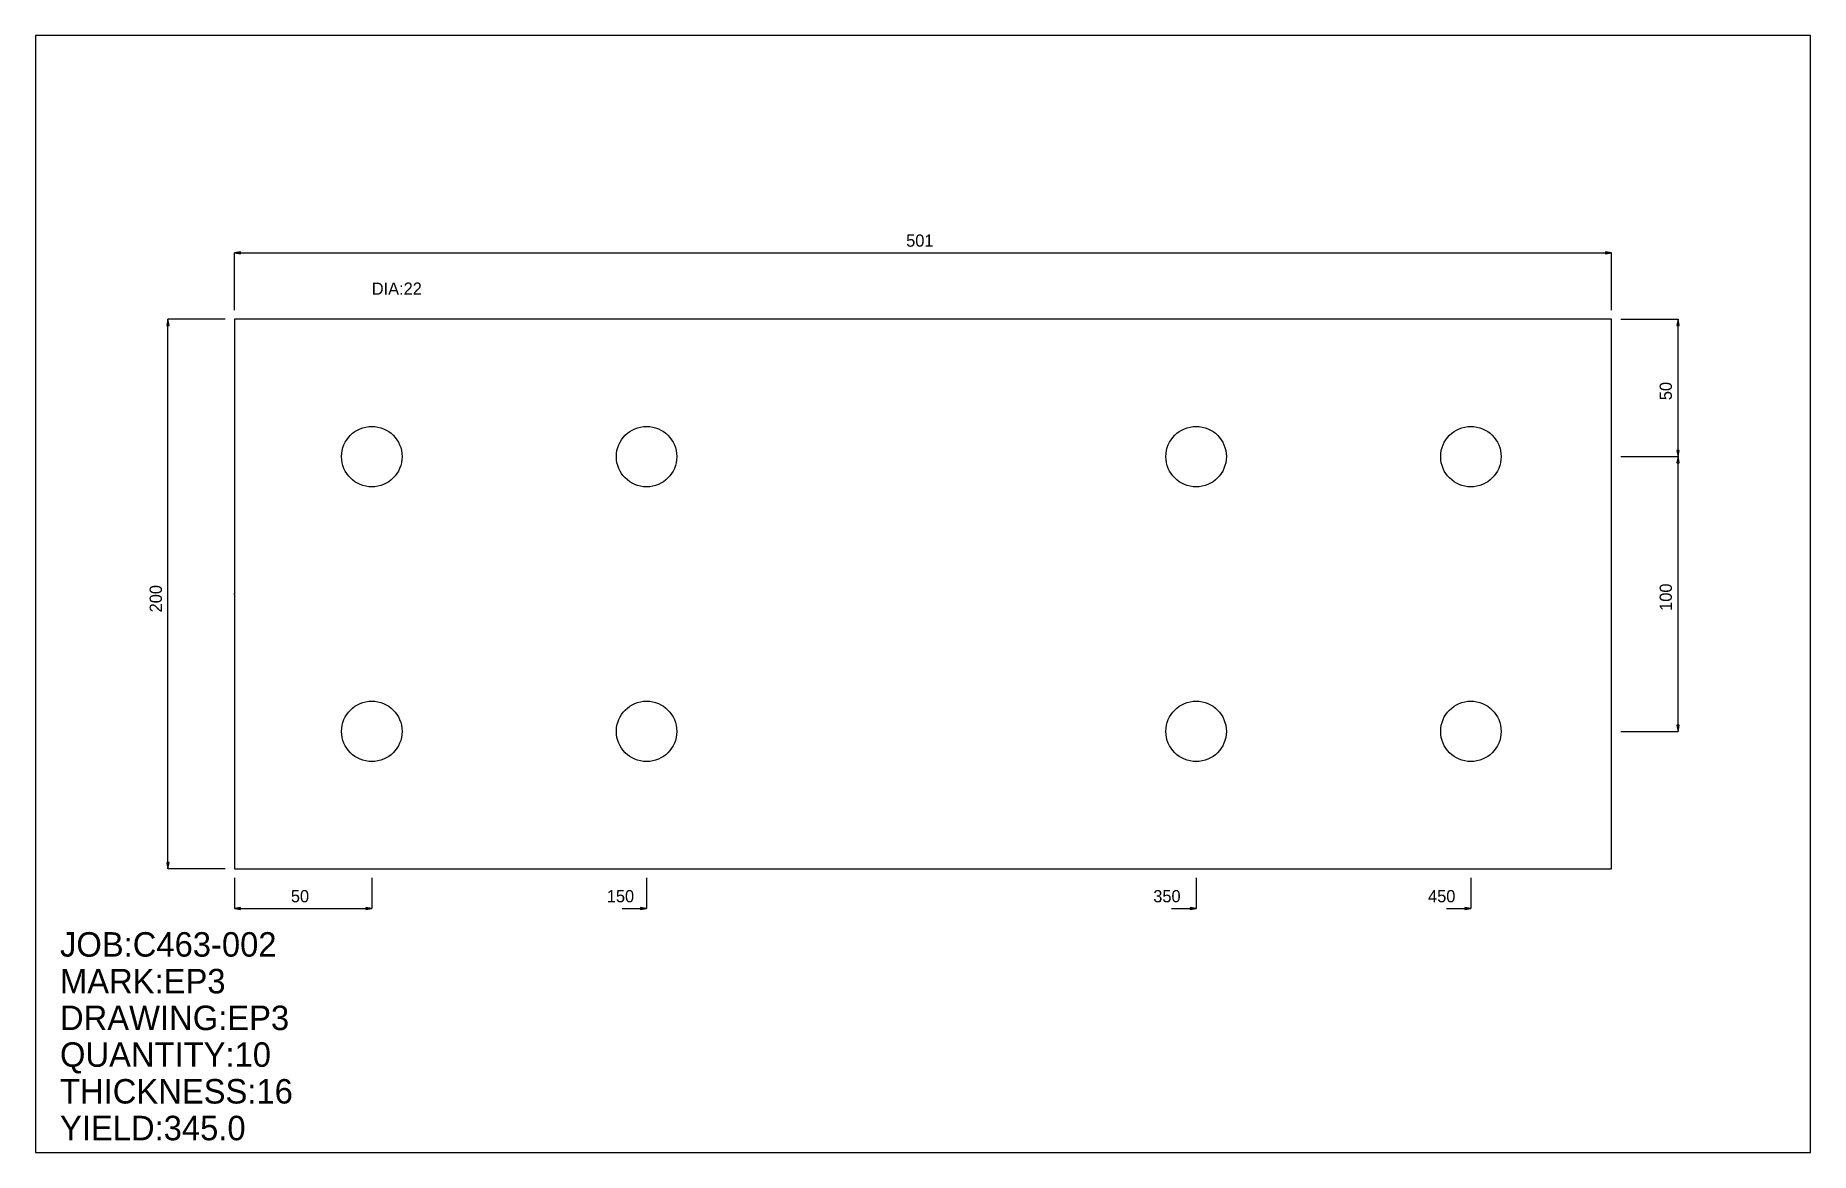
# Model space of a CAD drawing. Extents: x 0 to 646, y 0 to 407.
import ezdxf

# ---------------------------------------------------------------- set-up
doc = ezdxf.new("R2010")
doc.units = 0
doc.header["$LTSCALE"] = 0.125
for name, color, linetype in [('2', 7, 'CONTINUOUS'), ('3', 1, 'CONTINUOUS'), ('4', 1, 'CONTINUOUS'), ('5', 7, 'CONTINUOUS'), ('6', 4, 'CONTINUOUS')]:
    doc.layers.add(name, color=color, linetype=linetype)

# ---------------------------------------------------------------- blocks, each defined once
blk = doc.blocks.new('ARROW')
at = {"layer": '2', "linetype": 'CONTINUOUS'}
for p, q in [((0, 0), (-1, 0.166667)), ((-1, 0.166667), (-1, -0.166667)), ((-1, -0.166667), (0, 0))]:
    blk.add_line(p, q, dxfattribs=at)
blk = doc.blocks.new('PLATE')
at = {"layer": '3', "linetype": 'CONTINUOUS'}
for p, q in [((0, 0), (0, -200)), ((501.198, 0), (0, 0)), ((501.198, -200), (501.198, 0)), ((0, -200), (501.198, -200))]:
    blk.add_line(p, q, dxfattribs=at)
at = {"layer": '4', "linetype": 'CONTINUOUS'}
for centre in [(50, -50), (150, -50), (350, -50), (450, -50), (50, -150), (150, -150), (350, -150), (450, -150)]:
    blk.add_circle(centre, 11, dxfattribs=at)
at = {"layer": '5', "linetype": 'CONTINUOUS'}
for p, q in [((-0.1, -100), (0.1, -100)), ((0, -100.1), (0, -99.900002))]:
    blk.add_line(p, q, dxfattribs=at)
blk.add_circle((0, -100), 0.1, dxfattribs=at)
at = {"layer": '6', "linetype": 'CONTINUOUS'}
for p, q in [((0, 3.34132), (0, 24.224571)), ((0, 24.174572), (501.198, 24.174572)), ((501.198, 3.34132), (501.198, 24.224571)), ((-3.341305, 0), (-24.224556, 0.000002)), ((-24.174572, -200), (-24.174557, 0.000002)), ((504.53931, 0), (525.42255, -0.000002)), ((525.37256, -50), (525.37256, -0.000002)), ((504.53931, -50), (525.42255, -50)), ((504.53931, -50), (525.42255, -50)), ((525.37256, -150), (525.37256, -50)), ((504.53931, -150), (525.42255, -150)), ((-3.34132, -200), (-24.224571, -200)), ((0, -203.34132), (0, -214.47906)), ((50, -203.34132), (50, -214.47906)), ((150, -203.34132), (150, -214.47906)), ((350, -203.34132), (350, -214.47906)), ((450, -203.34132), (450, -214.47906)), ((0, -214.42906), (50, -214.42906)), ((141.08981, -214.42906), (150, -214.42906)), ((341.08981, -214.42906), (350, -214.42906)), ((441.08981, -214.42906), (450, -214.42906))]:
    blk.add_line(p, q, dxfattribs=at)
at = {"layer": '6', "xscale": 2.227547, "yscale": 2.227547, "zscale": 2.227547}
for p, rotation in [((0, 24.174572), 180), ((-24.174557, 0.000002), 90), ((525.37256, -0.000002), 90), ((525.37256, -50), 270), ((525.37256, -50), 90), ((525.37256, -150), 270), ((-24.174572, -200), 270), ((0, -214.42906), 180)]:
    blk.add_blockref('ARROW', p, dxfattribs=dict(at, rotation=rotation))
for p in [(501.198, 24.174572), (50, -214.42906), (150, -214.42906), (350, -214.42906), (450, -214.42906)]:
    blk.add_blockref('ARROW', p, dxfattribs=at)
at = {"layer": '5'}
blk.add_text('ZERO', height=0.015, dxfattribs=at).set_placement((0, -100))
at = {"layer": '6'}
for s, p in [('501', (244.47325, 26.402119)), ('DIA:22', (50, 8.910187)), ('50', (20.544907, -212.20151)), ('150', (135.52095, -212.20151)), ('350', (334.40717, -212.20151)), ('450', (434.40717, -212.20151))]:
    blk.add_text(s, height=4.455, dxfattribs=at).set_placement(p)
for s, p in [('50', (523.14502, -29.455093)), ('100', (523.14502, -106.12576)), ('200', (-26.402111, -106.68264))]:
    blk.add_text(s, height=4.455, rotation=90, dxfattribs=at).set_placement(p)

msp = doc.modelspace()

# ---------------------------------------------------------------- linework, layer by layer
at = {"layer": '5', "linetype": 'CONTINUOUS'}
for p, q in [((645.98859, 406.52728), (0, 406.52728)), ((0, 406.52728), (0, 0)), ((645.98859, 0), (645.98859, 406.52728)), ((0, 0), (645.98859, 0))]:
    msp.add_line(p, q, dxfattribs=at)

# ---------------------------------------------------------------- block references
at = {"layer": '2'}
msp.add_blockref('PLATE', (72.395294, 303.26364), dxfattribs=at)

# ---------------------------------------------------------------- texts
at = {"layer": '5'}
for s, p in [('JOB:C463-002', (8.910187, 71.281494)), ('MARK:EP3', (8.910187, 57.916214)), ('DRAWING:EP3', (8.910187, 44.550934)), ('QUANTITY:10', (8.910187, 31.185654)), ('THICKNESS:16', (8.910187, 17.820374)), ('YIELD:345.0', (8.910187, 4.455093))]:
    msp.add_text(s, height=8.91, dxfattribs=at).set_placement(p)

doc.saveas('drawing.dxf')
